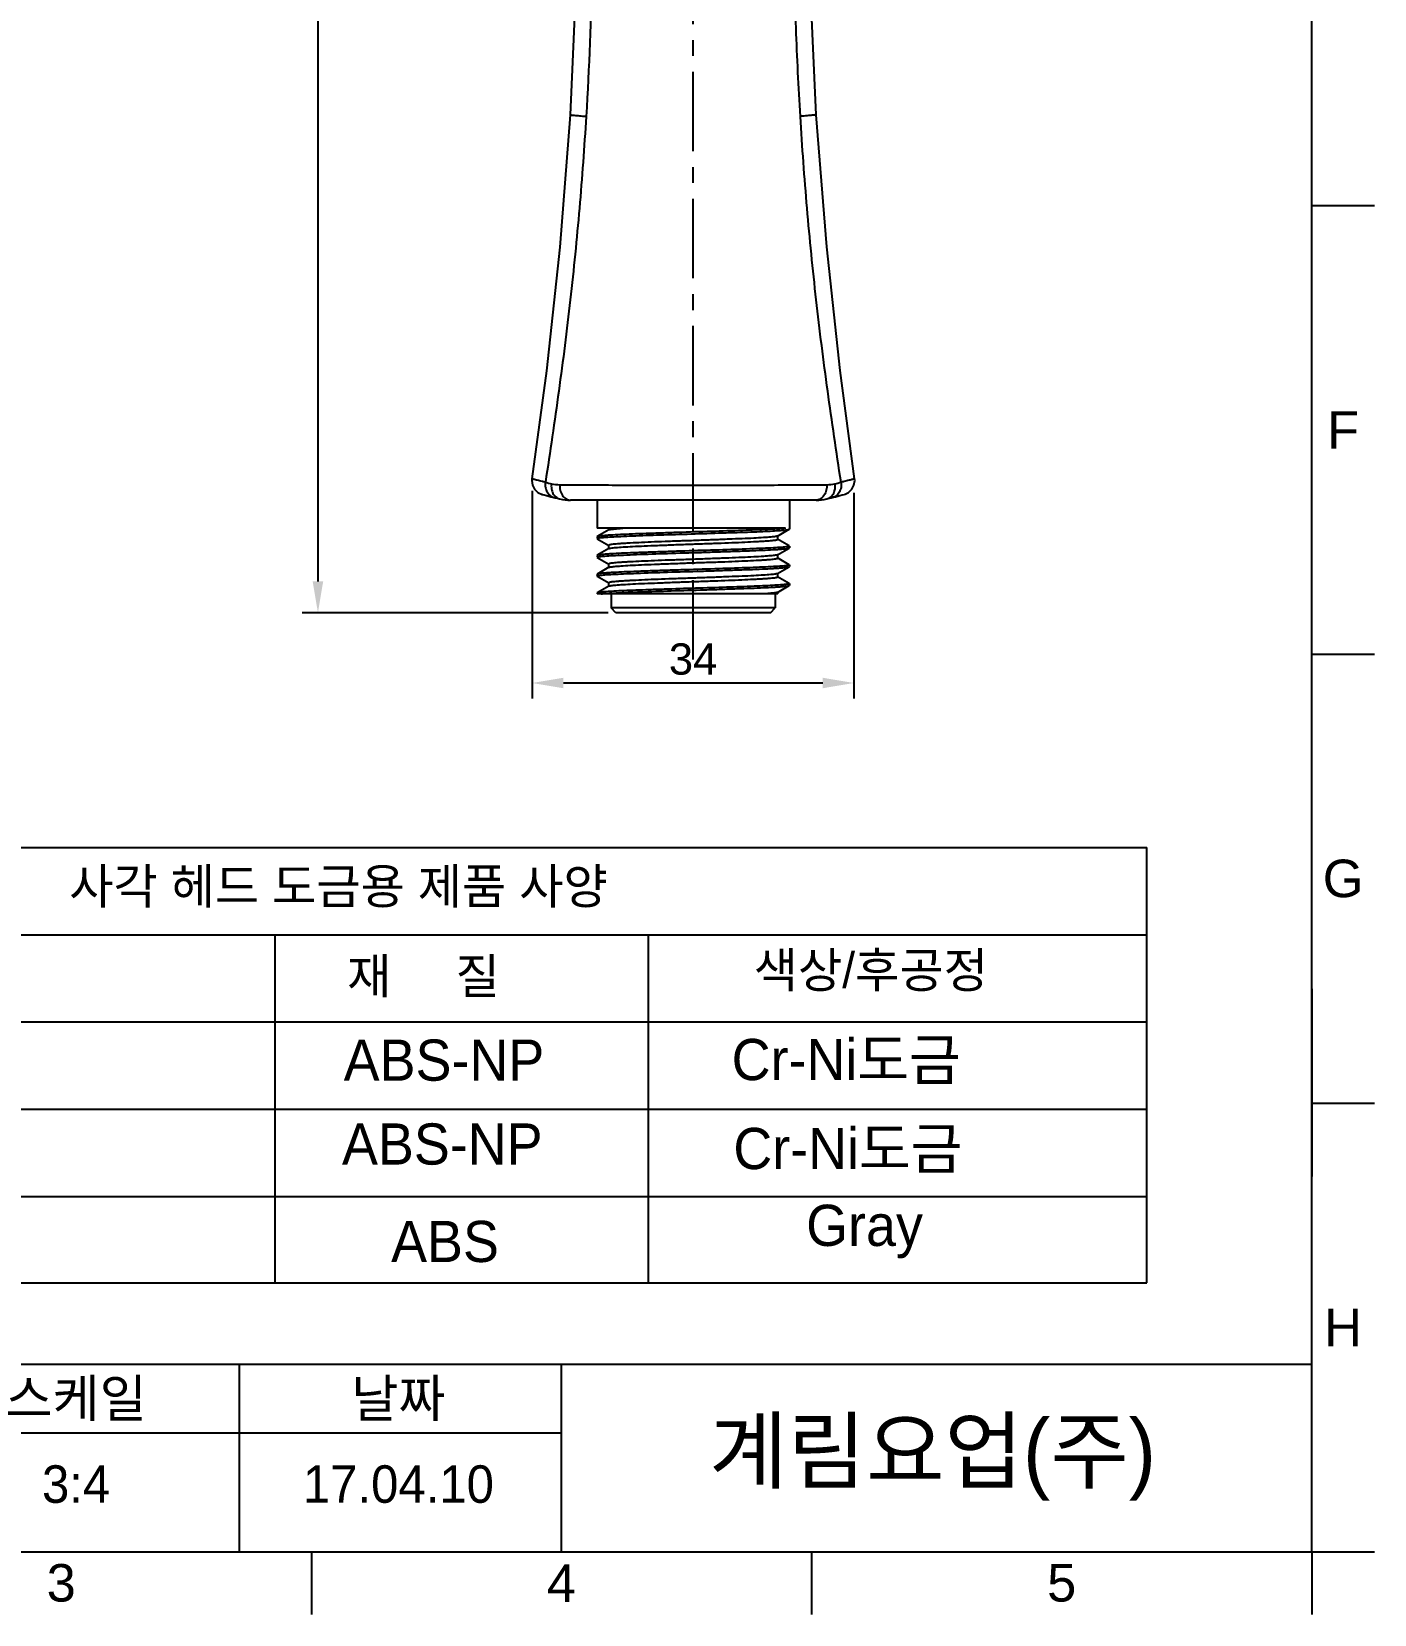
# Model space of a CAD drawing. Header units: millimetres. Extents: x 3631 to 3841, y 294 to 591.
# Drawn here: x 3733.2 to 3840.6, y 293.5 to 420 of the extents above; entities that cross this region are included whole.
import ezdxf

# ---------------------------------------------------------------- set-up
doc = ezdxf.new("R2010")
doc.units = ezdxf.units.MM
doc.header["$LTSCALE"] = 0.1
doc.linetypes.add('CENTERX2', pattern=[101.6, 63.5, -12.7, 12.7, -12.7])
for name, color, linetype in [('CENTER', 1, 'CENTERX2'), ('DIM', 3, 'Continuous'), ('FORM', 7, 'Continuous'), ('Layer 1', 7, 'Continuous'), ('TEXT', 2, 'Continuous')]:
    doc.layers.add(name, color=color, linetype=linetype)
doc.styles.get("Standard").update_dxf_attribs({"font": 'arial.ttf'})
doc.dimstyles.new('ISO-25', dxfattribs={"dimtxt": 2.5, "dimasz": 2.5, "dimexe": 1.25, "dimexo": 0.625, "dimtad": 1, "dimlfac": 1.333333, "dimtxsty": 'Standard', "dimcen": 2.5, "dimadec": 0, "dimazin": 0, "dimtfac": 1, "dimtmove": 0, "dimatfit": 3, "dimfxl": 0, "dimarcsym": 0})

# ---------------------------------------------------------------- blocks, each defined once
blk = doc.blocks.new('*D72')
at = {"layer": 'Defpoints', "color": 0}
for p in [(3773.25, 383.97), (3798.98, 383.78), (3798.98, 367.97)]:
    blk.add_point(p, dxfattribs=at)
at = {"layer": 'DIM', "color": 0, "lineweight": -2}
for p, q in [((3773.25, 383.34), (3773.25, 366.72)), ((3798.98, 383.16), (3798.98, 366.72)), ((3775.75, 367.97), (3796.48, 367.97))]:
    blk.add_line(p, q, dxfattribs=at)
at = {"layer": 'DIM', "color": 0}
for points in [[(3775.75, 368.39), (3775.75, 367.55), (3773.25, 367.97)], [(3796.48, 368.39), (3796.48, 367.55), (3798.98, 367.97)]]:
    blk.add_solid(points, dxfattribs=at)
at = {"layer": 'DIM', "color": 0, "insert": (3786.12, 369.87), "char_height": 2.5, "attachment_point": 5}
blk.add_mtext('34', dxfattribs=at)
blk = doc.blocks.new('*D74')
at = {"layer": 'Defpoints', "color": 0}
for p in [(3786.12, 534.25), (3756.12, 373.59), (3779.94, 373.59)]:
    blk.add_point(p, dxfattribs=at)
at = {"layer": 'DIM', "color": 0, "lineweight": -2}
for p, q in [((3785.49, 534.25), (3754.87, 534.25)), ((3756.12, 531.75), (3756.12, 376.09)), ((3779.32, 373.59), (3754.87, 373.59))]:
    blk.add_line(p, q, dxfattribs=at)
at = {"layer": 'DIM', "color": 0}
for points in [[(3755.7, 531.75), (3756.54, 531.75), (3756.12, 534.25)], [(3755.7, 376.09), (3756.54, 376.09), (3756.12, 373.59)]]:
    blk.add_solid(points, dxfattribs=at)
at = {"layer": 'DIM', "color": 0, "insert": (3754.24, 453.92), "char_height": 2.5, "attachment_point": 5, "rotation": 90}
blk.add_mtext('214', dxfattribs=at)

msp = doc.modelspace()

# ---------------------------------------------------------------- linework, layer by layer
at = {"color": 7, "linetype": 'Continuous'}
for p, q in [((3773.231, 384.3016), (3773.231, 384.3018)), ((3774.064, 383.0454), (3774.0484, 383.0496)), ((3774.0661, 383.0449), (3774.0645, 383.0453)), ((3795.9477, 382.5925), (3776.3153, 382.5925)), ((3778.444, 382.5925), (3778.444, 380.3425)), ((3793.819, 382.5925), (3793.819, 380.2694)), ((3798.2105, 383.0485), (3798.1953, 383.0444)), ((3778.4541, 379.6768), (3778.444, 379.6654)), ((3778.444, 379.6654), (3778.444, 379.5194)), ((3793.5062, 380.3425), (3778.4445, 380.3425)), ((3779.393, 380.2205), (3778.4541, 379.6776)), ((3779.3815, 380.2069), (3779.3815, 380.3425)), ((3792.8699, 379.7145), (3793.8089, 380.2574)), ((3792.8815, 379.4538), (3792.8815, 379.7295)), ((3793.8089, 380.2581), (3793.819, 380.2694)), ((3778.444, 379.5194), (3778.4442, 379.5211)), ((3778.4541, 379.5074), (3779.393, 378.9645)), ((3779.393, 378.7205), (3778.4541, 378.1776)), ((3779.3815, 378.7069), (3779.3815, 378.9798)), ((3793.8089, 378.9276), (3792.8699, 379.4705)), ((3792.8699, 378.2145), (3793.8089, 378.7574)), ((3793.8089, 378.7606), (3793.819, 378.7731)), ((3793.819, 378.914), (3793.8188, 378.9124)), ((3793.819, 378.914), (3793.819, 378.7731)), ((3778.4541, 378.1756), (3778.444, 378.1637)), ((3778.444, 378.1637), (3778.444, 378.0194)), ((3778.444, 378.0194), (3778.4442, 378.0212)), ((3778.4541, 378.0074), (3779.393, 377.4645)), ((3779.393, 377.2205), (3778.4541, 376.6776)), ((3779.3815, 377.2068), (3779.3815, 377.4814)), ((3793.8089, 377.4276), (3792.8699, 377.9705)), ((3792.8699, 376.7145), (3793.8089, 377.2574)), ((3792.8815, 377.9536), (3792.8815, 378.2281)), ((3793.8089, 377.2593), (3793.819, 377.2713)), ((3793.819, 377.4156), (3793.8188, 377.4138)), ((3793.819, 377.4156), (3793.819, 377.2713)), ((3778.4541, 376.6744), (3778.444, 376.6619)), ((3778.444, 376.6619), (3778.444, 376.521)), ((3778.444, 376.521), (3778.4442, 376.5227)), ((3778.4541, 376.5074), (3779.393, 375.9645)), ((3779.3815, 375.7055), (3779.3815, 375.9781)), ((3793.8089, 375.9276), (3792.8699, 376.4705)), ((3792.8815, 376.4552), (3792.8815, 376.7281)), ((3793.819, 375.9156), (3793.8188, 375.9139)), ((3793.819, 375.9156), (3793.819, 375.7695)), ((3778.4541, 375.1745), (3778.444, 375.1621)), ((3778.444, 375.1621), (3778.444, 375.0925)), ((3792.8815, 375.0925), (3778.4442, 375.0925)), ((3779.393, 375.7205), (3778.4541, 375.1776)), ((3779.569, 375.0925), (3779.569, 373.9675)), ((3792.694, 375.0925), (3792.694, 373.9675)), ((3792.8699, 375.2145), (3793.8089, 375.7574)), ((3792.8815, 375.0925), (3792.8815, 375.2283)), ((3793.8089, 375.7581), (3793.819, 375.7695)), ((3792.694, 373.9675), (3779.569, 373.9675)), ((3779.944, 373.5925), (3779.569, 373.9675)), ((3792.319, 373.5925), (3779.944, 373.5925)), ((3792.319, 373.5925), (3792.694, 373.9675))]:
    msp.add_line(p, q, dxfattribs=at)
for points in [[(3795.9667, 413.4021), (3795.5375, 422.8671), (3795.4526, 431.556), (3795.6373, 439.3969), (3795.9977, 446.5411), (3796.5418, 453.0917), (3797.325, 459.1246), (3798.4753, 464.6446), (3800.1291, 469.2502)], [(3774.751, 460.206), (3775.7769, 452.4928), (3776.4175, 443.8907), (3776.7633, 434.5442), (3776.7567, 424.3293), (3776.2923, 413.4019)], [(3776.2923, 413.4019), (3775.4551, 402.8147), (3774.3871, 392.938), (3773.2293, 384.3012)], [(3799.0295, 384.3002), (3797.869, 392.9601), (3796.8021, 402.8375), (3795.9667, 413.4021)], [(3773.231, 384.3018), (3773.2187, 384.1474), (3773.2748, 383.7838), (3773.4447, 383.4584), (3773.7104, 383.2051), (3774.0441, 383.0506)], [(3798.2146, 383.0495), (3798.5483, 383.2039), (3798.814, 383.4573), (3798.9839, 383.7827), (3799.04, 384.1464), (3799.0277, 384.3006)]]:
    msp.add_lwpolyline(points, dxfattribs=at)
for centre, radius, start, end in [((3784.9143, 428.3002), 45.5354, 256.540286, 257.165578), ((3775.4873, 386.918), 3.093, 257.149179, 269.475518), ((3796.7762, 386.918), 3.0929, 270.521884, 282.850904), ((3786.8329, 430.5065), 47.8012, 282.850279, 283.442514), ((3796.1129, 383.6828), 1.3689, 4.427182, 9.237704), ((3786.1315, 427.6933), 46.25, 254.855411, 256.645889), ((3776.3153, 386.3425), 3.75, 256.645889, 270), ((3795.9477, 386.3425), 3.75, 270, 283.354111), ((3786.1315, 427.6933), 46.25, 283.354111, 285.139368)]:
    msp.add_arc(centre, radius, start, end, dxfattribs=at)
for points, knots in [([(3794.696, 413.2692), (3794.5545, 415.6231), (3794.3215, 420.3344), (3794.171, 427.4083), (3794.2221, 434.4835), (3794.4303, 440.3758), (3794.6862, 445.085), (3794.9309, 448.6137), (3795.2356, 452.1378), (3795.5544, 455.0684), (3795.8505, 457.4075), (3796.0982, 459.1572), (3796.3732, 460.9015), (3796.6883, 462.6369), (3797.0862, 464.3535), (3797.6255, 466.0264), (3798.2786, 467.6499), (3798.778, 468.7014), (3799.0428, 469.2177)], [0, 0, 0, 0, 0.12517205, 0.25034418, 0.37551433, 0.50067827, 0.56325863, 0.62583752, 0.68841873, 0.75100405, 0.78229085, 0.81356157, 0.84480458, 0.87601338, 0.90717064, 0.93825502, 0.96920475, 1, 1, 1, 1]), ([(3775.9807, 460.2835), (3776.2952, 458.3419), (3776.8032, 454.4386), (3777.3521, 448.5656), (3777.7239, 442.6842), (3777.9657, 436.8024), (3778.0761, 430.9179), (3778.0362, 423.0701), (3777.8036, 417.1861), (3777.5653, 413.2694)], [0, 0, 0, 0, 0.125228, 0.25048662, 0.3754979, 0.50038184, 0.6252544, 0.75017544, 1, 1, 1, 1]), ([(3777.5648, 413.2695), (3777.4157, 410.8199), (3777.0577, 405.9262), (3776.4511, 399.8238), (3775.8687, 394.955), (3775.2196, 390.0894), (3774.6798, 386.4459), (3774.3136, 384.0158)], [0, 0, 0, 0, 0.25004208, 0.49987377, 0.62473749, 0.74962078, 1, 1, 1, 1]), ([(3776.2923, 413.4019), (3776.2922, 413.3999), (3776.3016, 413.3969), (3776.3146, 413.3931), (3776.3414, 413.3882), (3776.3766, 413.3827), (3776.423, 413.3765), (3776.5054, 413.3664), (3776.6342, 413.3526), (3776.8178, 413.3345), (3777.0379, 413.3143), (3777.2911, 413.2923), (3777.4706, 413.2772), (3777.5653, 413.2694)], [0, 0, 0, 0, 0.00475526, 0.01699648, 0.03716145, 0.06537579, 0.10172465, 0.14628193, 0.26002227, 0.40487542, 0.5782339, 0.77748153, 1, 1, 1, 1]), ([(3795.9667, 413.4021), (3795.9668, 413.4001), (3795.9575, 413.397), (3795.9444, 413.3932), (3795.9178, 413.3883), (3795.8641, 413.3799), (3795.7693, 413.3681), (3795.6258, 413.3525), (3795.4426, 413.3344), (3795.2231, 413.3142), (3794.9704, 413.2921), (3794.7913, 413.277), (3794.6968, 413.2692)], [0, 0, 0, 0, 0.0047704, 0.01701476, 0.03717907, 0.06538985, 0.14627734, 0.25999165, 0.40482567, 0.5781787, 0.77744084, 1, 1, 1, 1]), ([(3797.9471, 384.0153), (3797.5806, 386.4452), (3797.0409, 390.0887), (3796.3929, 394.9544), (3795.8115, 399.8232), (3795.2055, 405.9258), (3794.8468, 410.8196), (3794.6971, 413.2692)], [0, 0, 0, 0, 0.25037507, 0.37525453, 0.5001156, 0.74994884, 1, 1, 1, 1]), ([(3774.3142, 384.0168), (3774.231, 384.0364), (3774.075, 384.0735), (3773.8573, 384.1272), (3773.6717, 384.1744), (3773.5187, 384.2142), (3773.3991, 384.2468), (3773.3199, 384.2692), (3773.2742, 384.2839), (3773.2514, 384.2912), (3773.2394, 384.297), (3773.2315, 384.2996), (3773.2311, 384.3015)], [0, 0, 0, 0, 0.2287969, 0.42917323, 0.60031175, 0.74148119, 0.852299, 0.93247431, 0.96098693, 0.98173702, 0.994706, 1, 1, 1, 1]), ([(3774.3148, 384.0157), (3774.2935, 383.8818), (3774.292, 383.6113), (3774.4172, 383.2364), (3774.6574, 382.9438), (3774.8794, 382.8328), (3774.993, 382.8046)], [0, 0, 0, 0, 0.2684942, 0.52564917, 0.76805991, 1, 1, 1, 1]), ([(3774.7994, 383.9025), (3774.7775, 383.7678), (3774.7735, 383.497), (3774.8911, 383.1218), (3775.1219, 382.8294), (3775.3389, 382.7201), (3775.4492, 382.6939)], [0, 0, 0, 0, 0.27321596, 0.53238869, 0.77296481, 1, 1, 1, 1]), ([(3775.4591, 383.825), (3775.4483, 383.6776), (3775.4715, 383.3718), (3775.6446, 382.9583), (3775.9447, 382.6635), (3776.2005, 382.5925), (3776.3154, 382.5925)], [0, 0, 0, 0, 0.26688479, 0.5439832, 0.79269058, 1, 1, 1, 1]), ([(3775.459, 383.825), (3777.0553, 383.8103), (3780.6116, 383.7917), (3786.129, 383.7822), (3791.6479, 383.7917), (3795.2067, 383.8103), (3796.8044, 383.8251)], [0, 0, 0, 0, 0.22435988, 0.49981902, 0.77544979, 1, 1, 1, 1]), ([(3796.8044, 383.8252), (3796.8152, 383.6777), (3796.792, 383.372), (3796.6188, 382.9583), (3796.3186, 382.6635), (3796.0626, 382.5925), (3795.9477, 382.5925)], [0, 0, 0, 0, 0.26681254, 0.54387538, 0.79261487, 1, 1, 1, 1]), ([(3796.8138, 382.6939), (3796.9165, 382.7183), (3797.1184, 382.8157), (3797.3431, 383.0756), (3797.4724, 383.4141), (3797.4875, 383.6629), (3797.4778, 383.7885)], [0, 0, 0, 0, 0.22853641, 0.46907847, 0.72718316, 1, 1, 1, 1]), ([(3797.9462, 384.0162), (3797.9676, 383.8822), (3797.9692, 383.6115), (3797.844, 383.2362), (3797.6037, 382.9434), (3797.3815, 382.8323), (3797.2677, 382.8041)], [0, 0, 0, 0, 0.2684636, 0.52560933, 0.76803778, 1, 1, 1, 1]), ([(3799.0276, 384.3003), (3799.027, 384.2984), (3799.0191, 384.2959), (3799.0068, 384.29), (3798.9838, 384.2827), (3798.9378, 384.2681), (3798.8583, 384.2456), (3798.7385, 384.213), (3798.5856, 384.1732), (3798.4005, 384.1262), (3798.1838, 384.0728), (3798.0288, 384.0357), (3797.9462, 384.0162)], [0, 0, 0, 0, 0.00545252, 0.01862776, 0.03961488, 0.06838419, 0.14907904, 0.26030761, 0.4016388, 0.57256498, 0.77230191, 1, 1, 1, 1]), ([(3793.5062, 380.3425), (3793.3429, 380.3234), (3792.945, 380.2929), (3791.8985, 380.2392), (3790.196, 380.1657), (3787.8352, 380.0882), (3785.6836, 380.0286), (3783.9363, 379.9662), (3782.6997, 379.9244), (3781.568, 379.8874), (3780.5762, 379.8482), (3779.8515, 379.8105), (3779.3642, 379.7789), (3779.0745, 379.7578), (3778.8392, 379.7379), (3778.659, 379.7199), (3778.5375, 379.7011), (3778.4735, 379.6886), (3778.4542, 379.6774)], [0, 0, 0, 0, 0.03272302, 0.07940127, 0.20858479, 0.37191823, 0.54956865, 0.6370163, 0.7199594, 0.79585582, 0.86238797, 0.91753275, 0.94029592, 0.95960958, 0.97532568, 0.98733678, 0.99555726, 1, 1, 1, 1]), ([(3778.6343, 379.5763), (3778.7613, 379.5956), (3779.0818, 379.6255), (3779.655, 379.6608), (3780.4055, 379.6959), (3781.6971, 379.7522), (3783.5669, 379.8233), (3785.969, 379.8853), (3788.0281, 379.9585), (3789.6167, 380.0123), (3790.6865, 380.0475), (3791.6314, 380.0846), (3792.4257, 380.1247), (3793.0473, 380.1659), (3793.4017, 380.1941), (3793.5468, 380.21)], [0, 0, 0, 0, 0.02581817, 0.06463154, 0.11541912, 0.17680914, 0.32443226, 0.49144771, 0.65969121, 0.73850927, 0.81087254, 0.87479941, 0.9285544, 0.97067406, 1, 1, 1, 1]), ([(3792.7137, 379.6778), (3792.5875, 379.6588), (3792.265, 379.6291), (3791.6854, 379.5845), (3790.9213, 379.5409), (3789.9983, 379.5004), (3788.9471, 379.4611), (3787.8027, 379.4166), (3786.6029, 379.3693), (3785.3873, 379.3273), (3784.1963, 379.2887), (3783.0696, 379.2469), (3782.0446, 379.2008), (3781.2697, 379.1629), (3780.7257, 379.134), (3780.3828, 379.1141), (3780.0876, 379.094), (3779.8428, 379.0727), (3779.6498, 379.0506), (3779.5113, 379.0295), (3779.4284, 379.01), (3779.3912, 378.9946), (3779.3815, 378.9842), (3779.3815, 378.9798)], [0, 0, 0, 0, 0.02864514, 0.07264157, 0.13054261, 0.20044092, 0.28003838, 0.36670243, 0.45755717, 0.54959216, 0.63976056, 0.72507617, 0.80271517, 0.87010389, 0.89924259, 0.92501244, 0.94721074, 0.96565096, 0.98019919, 0.99074458, 0.9972437, 0.99902482, 1, 1, 1, 1]), ([(3779.3931, 380.2205), (3779.4055, 380.2277), (3779.4424, 380.2383), (3779.5114, 380.252), (3779.6091, 380.2659), (3779.7942, 380.2872), (3780.0927, 380.3136), (3780.3494, 380.3325), (3780.495, 380.3425)], [0, 0, 0, 0, 0.03864941, 0.10214012, 0.19087049, 0.30463932, 0.60570984, 1, 1, 1, 1]), ([(3792.8699, 379.7156), (3792.8531, 379.7057), (3792.7998, 379.6925), (3792.7474, 379.6829), (3792.7137, 379.6778)], [0, 0, 0, 0, 0.36385076, 1, 1, 1, 1]), ([(3793.5468, 380.21), (3793.6053, 380.2164), (3793.6826, 380.2251), (3793.7695, 380.2428), (3793.7988, 380.2516), (3793.8088, 380.2574)], [0, 0, 0, 0, 0.66130833, 0.87039413, 1, 1, 1, 1]), ([(3778.4524, 379.5308), (3778.4534, 379.5315), (3778.4554, 379.5327), (3778.4574, 379.5339), (3778.4585, 379.5345)], [0, 0, 0, 0, 0.47503402, 1, 1, 1, 1]), ([(3793.6278, 378.8586), (3793.4874, 378.8377), (3793.1294, 378.8052), (3792.4859, 378.7678), (3791.6391, 378.7294), (3790.1877, 378.6668), (3788.1118, 378.5952), (3785.9287, 378.5368), (3784.1382, 378.4733), (3782.8621, 378.4298), (3781.6905, 378.3916), (3780.6612, 378.352), (3779.9078, 378.3138), (3779.4007, 378.2813), (3779.0991, 378.2598), (3778.8542, 378.2395), (3778.6666, 378.2212), (3778.5405, 378.2011), (3778.474, 378.1877), (3778.4542, 378.1759)], [0, 0, 0, 0, 0.02803438, 0.07090464, 0.12728442, 0.19538678, 0.35774667, 0.5373807, 0.62656027, 0.71149803, 0.78947345, 0.85799596, 0.91488847, 0.93839306, 0.95833876, 0.97456657, 0.98696213, 0.9954361, 1, 1, 1, 1]), ([(3778.4585, 379.5345), (3778.4781, 379.5449), (3778.5375, 379.5597), (3778.5965, 379.5705), (3778.6343, 379.5763)], [0, 0, 0, 0, 0.36690922, 1, 1, 1, 1]), ([(3778.6359, 378.0765), (3778.7764, 378.0978), (3779.1348, 378.1297), (3779.7787, 378.1672), (3780.6257, 378.2057), (3782.0773, 378.2683), (3784.1531, 378.3399), (3786.336, 378.3983), (3788.1262, 378.4617), (3789.402, 378.5052), (3790.5733, 378.5435), (3791.6024, 378.5829), (3792.3556, 378.6212), (3792.8626, 378.6538), (3793.1641, 378.6751), (3793.4089, 378.6952), (3793.5965, 378.7136), (3793.7226, 378.7344), (3793.789, 378.7486), (3793.8088, 378.7607)], [0, 0, 0, 0, 0.02806803, 0.07096414, 0.12736304, 0.19547713, 0.35784041, 0.53745599, 0.62662114, 0.71154208, 0.78950019, 0.85800641, 0.91488507, 0.93838366, 0.95832363, 0.97454632, 0.98694004, 0.9954203, 1, 1, 1, 1]), ([(3779.3931, 378.7205), (3779.4099, 378.7302), (3779.4629, 378.7428), (3779.515, 378.7521), (3779.5486, 378.757)], [0, 0, 0, 0, 0.36350868, 1, 1, 1, 1]), ([(3779.5486, 378.757), (3779.6746, 378.7757), (3779.9967, 378.8059), (3780.576, 378.8504), (3781.3398, 378.894), (3782.2626, 378.9345), (3783.3137, 378.9738), (3784.4582, 379.0183), (3785.6581, 379.0656), (3786.8739, 379.1076), (3788.0652, 379.1462), (3789.1922, 379.1881), (3790.2175, 379.2342), (3790.9926, 379.272), (3791.5368, 379.3009), (3791.8798, 379.3208), (3792.1751, 379.341), (3792.42, 379.3624), (3792.613, 379.3846), (3792.7515, 379.4053), (3792.8345, 379.4242), (3792.8718, 379.4392), (3792.8815, 379.4495), (3792.8815, 379.4538)], [0, 0, 0, 0, 0.02860568, 0.07257179, 0.13045066, 0.20033522, 0.27992621, 0.36659174, 0.45745603, 0.54950472, 0.63968998, 0.72502612, 0.80268702, 0.87009512, 0.89924219, 0.92501985, 0.94722544, 0.96567281, 0.98022645, 0.99077073, 0.99725903, 0.99903152, 1, 1, 1, 1]), ([(3793.8057, 378.8998), (3793.7862, 378.8893), (3793.7259, 378.875), (3793.6662, 378.8643), (3793.6278, 378.8586)], [0, 0, 0, 0, 0.3629171, 1, 1, 1, 1]), ([(3793.8115, 378.9034), (3793.8107, 378.9028), (3793.8087, 378.9015), (3793.8067, 378.9004), (3793.8057, 378.8998)], [0, 0, 0, 0, 0.47375868, 1, 1, 1, 1]), ([(3778.4521, 378.0306), (3778.453, 378.0313), (3778.455, 378.0326), (3778.457, 378.0337), (3778.4581, 378.0343)], [0, 0, 0, 0, 0.47463452, 1, 1, 1, 1]), ([(3793.6275, 377.3586), (3793.4871, 377.3372), (3793.1289, 377.3054), (3792.4853, 377.2678), (3791.6384, 377.2294), (3790.1869, 377.1668), (3788.1111, 377.0951), (3785.9281, 377.0367), (3784.1376, 376.9733), (3782.8617, 376.9298), (3781.6902, 376.8915), (3780.6609, 376.8521), (3779.9077, 376.8138), (3779.4006, 376.7812), (3779.099, 376.7599), (3778.8541, 376.7398), (3778.6665, 376.7214), (3778.5403, 376.7006), (3778.474, 376.6864), (3778.4542, 376.6743)], [0, 0, 0, 0, 0.02804635, 0.07092455, 0.12731043, 0.19541629, 0.35777477, 0.53739944, 0.62657262, 0.71150282, 0.78947061, 0.857986, 0.91487258, 0.93837453, 0.95831734, 0.97454248, 0.98693812, 0.99541965, 1, 1, 1, 1]), ([(3778.4581, 378.0343), (3778.4777, 378.0449), (3778.5379, 378.0598), (3778.5976, 378.0707), (3778.6359, 378.0765)], [0, 0, 0, 0, 0.36542386, 1, 1, 1, 1]), ([(3778.6354, 376.5764), (3778.7759, 376.5973), (3779.134, 376.6298), (3779.7776, 376.6672), (3780.6245, 376.7056), (3782.0759, 376.7682), (3784.1518, 376.8398), (3786.3348, 376.8982), (3788.1253, 376.9617), (3789.4012, 377.0052), (3790.5727, 377.0434), (3791.602, 377.0829), (3792.3553, 377.1212), (3792.8624, 377.1537), (3793.1639, 377.1752), (3793.4088, 377.1955), (3793.5964, 377.2138), (3793.7225, 377.2339), (3793.7889, 377.2473), (3793.8088, 377.2591)], [0, 0, 0, 0, 0.02804473, 0.07092347, 0.12730964, 0.1954163, 0.35777867, 0.53740872, 0.62658451, 0.71151781, 0.78948865, 0.8580067, 0.91489532, 0.93839826, 0.9583426, 0.97456913, 0.98696364, 0.99543677, 1, 1, 1, 1]), ([(3792.7129, 378.1777), (3792.5865, 378.1591), (3792.2638, 378.1289), (3791.6838, 378.0844), (3790.9194, 378.0408), (3789.9963, 378.0004), (3788.9451, 377.961), (3787.8007, 377.9166), (3786.6011, 377.8692), (3785.3857, 377.8273), (3784.1949, 377.7887), (3783.0685, 377.7468), (3782.0438, 377.7007), (3781.2691, 377.6629), (3780.7253, 377.634), (3780.3825, 377.6141), (3780.0874, 377.594), (3779.8427, 377.5725), (3779.6498, 377.5503), (3779.5114, 377.5296), (3779.4285, 377.5108), (3779.3912, 377.496), (3779.3815, 377.4857), (3779.3815, 377.4814)], [0, 0, 0, 0, 0.02868477, 0.07271475, 0.13064087, 0.20055696, 0.2801647, 0.36683165, 0.45768318, 0.54971054, 0.63986786, 0.7251698, 0.80279423, 0.87016943, 0.89930182, 0.92506592, 0.94725957, 0.96569689, 0.9802423, 0.99077997, 0.99726265, 0.99903283, 1, 1, 1, 1]), ([(3779.3931, 377.2205), (3779.41, 377.2303), (3779.4636, 377.243), (3779.5162, 377.2523), (3779.5501, 377.2573)], [0, 0, 0, 0, 0.36311099, 1, 1, 1, 1]), ([(3779.5501, 377.2573), (3779.6765, 377.2759), (3779.9992, 377.3061), (3780.5793, 377.3506), (3781.3437, 377.3942), (3782.2668, 377.4346), (3783.3181, 377.474), (3784.4624, 377.5184), (3785.6621, 377.5658), (3786.8774, 377.6077), (3788.0681, 377.6463), (3789.1946, 377.6882), (3790.2193, 377.7342), (3790.9939, 377.7721), (3791.5377, 377.801), (3791.8805, 377.8208), (3792.1756, 377.841), (3792.4203, 377.8625), (3792.6132, 377.8846), (3792.7516, 377.9054), (3792.8345, 377.9241), (3792.8718, 377.939), (3792.8815, 377.9493), (3792.8815, 377.9536)], [0, 0, 0, 0, 0.02868776, 0.07272031, 0.13064829, 0.20056557, 0.28017404, 0.36684126, 0.45769253, 0.54971917, 0.63987539, 0.72517601, 0.80279913, 0.87017299, 0.8993048, 0.92506827, 0.94726136, 0.96569816, 0.98024305, 0.99078036, 0.99726271, 0.99903276, 1, 1, 1, 1]), ([(3792.8699, 378.2145), (3792.8529, 378.2047), (3792.7994, 378.192), (3792.7469, 378.1827), (3792.7129, 378.1777)], [0, 0, 0, 0, 0.36312437, 1, 1, 1, 1]), ([(3793.8048, 377.4007), (3793.7852, 377.3901), (3793.7252, 377.3752), (3793.6657, 377.3643), (3793.6275, 377.3586)], [0, 0, 0, 0, 0.36572925, 1, 1, 1, 1]), ([(3793.8108, 377.4043), (3793.8099, 377.4037), (3793.8079, 377.4024), (3793.8059, 377.4012), (3793.8048, 377.4007)], [0, 0, 0, 0, 0.47463985, 1, 1, 1, 1]), ([(3778.4514, 376.5316), (3778.4523, 376.5322), (3778.4542, 376.5335), (3778.4562, 376.5346), (3778.4572, 376.5352)], [0, 0, 0, 0, 0.47374224, 1, 1, 1, 1]), ([(3778.4572, 376.5352), (3778.4767, 376.5458), (3778.5372, 376.56), (3778.5969, 376.5707), (3778.6354, 376.5764)], [0, 0, 0, 0, 0.36268463, 1, 1, 1, 1]), ([(3793.6264, 375.8584), (3793.499, 375.8391), (3793.1779, 375.8093), (3792.6043, 375.774), (3791.8538, 375.739), (3790.5632, 375.6827), (3788.6954, 375.6117), (3786.2961, 375.5497), (3784.2393, 375.4766), (3782.6523, 375.4229), (3781.5832, 375.3877), (3780.6384, 375.3507), (3779.8438, 375.3106), (3779.2212, 375.2691), (3778.8657, 375.242), (3778.7201, 375.2258)], [0, 0, 0, 0, 0.02590047, 0.06476287, 0.11556722, 0.17694533, 0.32447889, 0.49135506, 0.65947507, 0.73825312, 0.81060045, 0.87454287, 0.92834852, 0.97055357, 1, 1, 1, 1]), ([(3792.7137, 376.6778), (3792.5875, 376.6592), (3792.2651, 376.629), (3791.6855, 376.5845), (3790.9214, 376.5409), (3789.9985, 376.5004), (3788.9472, 376.4611), (3787.8028, 376.4166), (3786.603, 376.3693), (3785.3874, 376.3273), (3784.1964, 376.2887), (3783.0696, 376.2469), (3782.0446, 376.2008), (3781.2697, 376.163), (3780.7257, 376.134), (3780.3828, 376.114), (3780.0876, 376.0939), (3779.8428, 376.0728), (3779.6498, 376.051), (3779.5112, 376.0294), (3779.4283, 376.0091), (3779.3912, 375.993), (3779.3815, 375.9825), (3779.3815, 375.9781)], [0, 0, 0, 0, 0.02864059, 0.07263323, 0.1305299, 0.2004247, 0.2800188, 0.36667899, 0.45753033, 0.54956281, 0.63972878, 0.72504161, 0.80267825, 0.87006509, 0.899203, 0.92497214, 0.9471693, 0.96560765, 0.98015528, 0.99070655, 0.997223, 0.99901618, 1, 1, 1, 1]), ([(3779.5497, 375.7572), (3779.6759, 375.7763), (3779.9985, 375.8059), (3780.5783, 375.8505), (3781.3426, 375.8941), (3782.2656, 375.9346), (3783.3168, 375.9739), (3784.4612, 376.0184), (3785.6609, 376.0657), (3786.8764, 376.1077), (3788.0673, 376.1463), (3789.1939, 376.1881), (3790.2188, 376.2342), (3790.9936, 376.2721), (3791.5375, 376.301), (3791.8803, 376.3209), (3792.1754, 376.341), (3792.4202, 376.3623), (3792.6132, 376.3843), (3792.7517, 376.4055), (3792.8346, 376.425), (3792.8718, 376.4404), (3792.8815, 376.4508), (3792.8815, 376.4552)], [0, 0, 0, 0, 0.02866293, 0.07267371, 0.1305855, 0.20049086, 0.28009171, 0.36675581, 0.45760778, 0.54963772, 0.63979943, 0.72510739, 0.80273847, 0.87011965, 0.89925492, 0.92502163, 0.94721718, 0.96565508, 0.98020146, 0.99074553, 0.99724391, 0.99902486, 1, 1, 1, 1]), ([(3792.8699, 376.7144), (3792.853, 376.7047), (3792.7998, 376.6921), (3792.7475, 376.6828), (3792.7137, 376.6778)], [0, 0, 0, 0, 0.36332377, 1, 1, 1, 1]), ([(3793.8047, 375.9007), (3793.785, 375.8901), (3793.7246, 375.8751), (3793.6648, 375.8642), (3793.6264, 375.8584)], [0, 0, 0, 0, 0.36559645, 1, 1, 1, 1]), ([(3793.8107, 375.9043), (3793.8098, 375.9037), (3793.8079, 375.9024), (3793.8058, 375.9012), (3793.8047, 375.9007)], [0, 0, 0, 0, 0.47507568, 1, 1, 1, 1]), ([(3778.6367, 375.2156), (3778.5966, 375.2102), (3778.5356, 375.1997), (3778.473, 375.1859), (3778.4542, 375.1744)], [0, 0, 0, 0, 0.64715939, 1, 1, 1, 1]), ([(3778.7201, 375.2258), (3778.7127, 375.225), (3778.6849, 375.2218), (3778.657, 375.2184), (3778.6367, 375.2156)], [0, 0, 0, 0, 0.26631296, 1, 1, 1, 1]), ([(3778.762, 375.0925), (3778.9262, 375.1113), (3779.3255, 375.1417), (3780.3741, 375.1955), (3782.0778, 375.2696), (3784.4384, 375.347), (3786.5886, 375.4067), (3788.3343, 375.469), (3789.5694, 375.5108), (3790.6995, 375.5477), (3791.6899, 375.587), (3792.4135, 375.6246), (3792.9002, 375.6562), (3793.1894, 375.6772), (3793.4243, 375.6972), (3793.6043, 375.7151), (3793.7256, 375.7339), (3793.7895, 375.7463), (3793.8088, 375.7575)], [0, 0, 0, 0, 0.03289727, 0.07971545, 0.2090746, 0.37244241, 0.55001279, 0.63739629, 0.72026469, 0.79608533, 0.86254596, 0.9176278, 0.94036417, 0.9596547, 0.97535234, 0.98734962, 0.99556111, 1, 1, 1, 1]), ([(3779.3931, 375.7193), (3779.41, 375.7293), (3779.4633, 375.7425), (3779.5158, 375.7521), (3779.5497, 375.7572)], [0, 0, 0, 0, 0.36375931, 1, 1, 1, 1]), ([(3792.8699, 375.2146), (3792.8575, 375.2074), (3792.8206, 375.1967), (3792.7516, 375.1829), (3792.6539, 375.1691), (3792.4688, 375.1478), (3792.1703, 375.1214), (3791.9136, 375.1025), (3791.768, 375.0925)], [0, 0, 0, 0, 0.03866737, 0.10216697, 0.19089797, 0.30466304, 0.60572238, 1, 1, 1, 1])]:
    msp.add_open_spline(points, degree=3, knots=knots, dxfattribs=at)
for points in [[(3778.4442, 379.5211), (3778.4451, 379.5252), (3778.4489, 379.5284), (3778.4524, 379.5308)], [(3793.8188, 378.9124), (3793.818, 378.9086), (3793.8147, 378.9057), (3793.8115, 378.9034)], [(3778.4442, 378.0212), (3778.4451, 378.0252), (3778.4487, 378.0283), (3778.4521, 378.0306)], [(3793.8188, 377.4138), (3793.8179, 377.4098), (3793.8142, 377.4067), (3793.8108, 377.4043)], [(3778.4442, 376.5227), (3778.445, 376.5265), (3778.4483, 376.5294), (3778.4514, 376.5316)], [(3793.8188, 375.9139), (3793.8179, 375.9098), (3793.8141, 375.9067), (3793.8107, 375.9043)]]:
    msp.add_open_spline(points, degree=3, dxfattribs=at)
at = {"layer": 'CENTER'}
msp.add_line((3786.1315, 369.8425), (3786.1315, 481.6355), dxfattribs=at)
at = {"layer": 'FORM'}
for p, q in [((3835.5929, 298.5136), (3835.5929, 585.5136)), ((3835.5929, 406.1386), (3840.5929, 406.1386)), ((3835.5929, 370.2636), (3840.5929, 370.2636)), ((3835.5929, 343.5136), (3835.5929, 328.5136)), ((3835.5929, 334.3886), (3840.5929, 334.3886)), ((3835.5929, 313.5136), (3835.5929, 328.5136)), ((3672.5139, 313.5136), (3835.5929, 313.5136)), ((3749.8231, 313.5136), (3749.8231, 298.5136)), ((3775.5929, 298.5136), (3775.5929, 313.5136)), ((3775.5929, 298.5136), (3775.5929, 313.5136)), ((3672.5139, 308.0136), (3775.5929, 308.0136)), ((3635.5929, 298.5136), (3835.5929, 298.5136)), ((3755.5929, 298.5136), (3755.5929, 293.5136)), ((3795.5929, 298.5136), (3795.5929, 293.5136)), ((3835.5929, 298.5136), (3835.5929, 293.5136)), ((3835.5929, 298.5136), (3840.5929, 298.5136))]:
    msp.add_line(p, q, dxfattribs=at)
at = {"layer": 'Layer 1', "color": 7, "lineweight": 25}
for points in [[(3702.9092, 320.0079), (3702.9092, 354.8227), (3822.3907, 354.8227)], [(3822.3907, 320.0079), (3822.3907, 354.8227)], [(3702.9092, 347.8462), (3822.3907, 347.8462)], [(3752.6928, 320.0079), (3752.6928, 347.8462)], [(3782.5632, 320.0079), (3782.5632, 347.8462)], [(3702.9092, 340.8697), (3822.3907, 340.8697)], [(3702.9092, 333.8933), (3822.3907, 333.8933)], [(3702.9092, 326.9165), (3822.3907, 326.9165)], [(3702.9092, 320.0079), (3822.3907, 320.0079)]]:
    msp.add_lwpolyline(points, dxfattribs=at)

# ---------------------------------------------------------------- texts
at = {"layer": 'FORM', "char_height": 3, "attachment_point": 5}
for s, width, insert in [('F', 5, (3838.0929, 388.2011)), ('G', 5, (3838.0929, 352.3261)), ('H', 5, (3838.0929, 316.4511)), ('3', 40, (3735.5929, 296.0136)), ('4', 40, (3775.5929, 296.0136)), ('5', 40, (3815.5929, 296.0136))]:
    msp.add_mtext_dynamic_manual_height_columns(s, width=width, gutter_width=12.5, heights=[0], dxfattribs=dict(at, insert=insert))
at = {"layer": 'Layer 1', "color": 7, "attachment_point": 7, "rotation": 0.000001}
for s, insert, char_height in [('\\fDotum|b0|i0|c0|p34;\\W1;사각 헤드 도금용 제품 사양', (3736.233, 350.013), 2.822615), ('\\fDotum|b0|i0|c0|p34;\\W1;색상/후공정', (3790.9615, 343.3075), 2.822615), ('\\fDotum|b0|i0|c0|p34;\\W1;재     질', (3758.4497, 342.8334), 2.822615), ('\\fDotum|b0|i0|c0|p34;\\W1;ABS-NP', (3758.1785, 336.1279), 3.293059), ('\\fDotum|b0|i0|c0|p34;\\W1;Cr-Ni도금', (3789.201, 335.9242), 3.293059), ('\\fDotum|b0|i0|c0|p34;\\W1;ABS-NP', (3758.0435, 329.4221), 3.293059), ('\\fDotum|b0|i0|c0|p34;\\W1;Cr-Ni도금', (3789.336, 328.8124), 3.293059), ('\\fDotum|b0|i0|c0|p34;\\W1;Gray', (3795.1612, 321.9716), 3.293059), ('\\fDotum|b0|i0|c0|p34;\\W1;ABS', (3761.972, 321.6329), 3.293059)]:
    msp.add_mtext(s, dxfattribs=dict(at, insert=insert, char_height=char_height))
at = {"layer": 'TEXT', "linetype": 'CENTERX2', "attachment_point": 5}
for s, insert, char_height in [('{\\fHYGothic-Medium|b0|i0|c129|p18;스케일}', (3736.7846, 310.6182), 3), ('{\\fHYGothic-Medium|b0|i0|c129|p18;날짜}', (3762.5543, 310.6182), 3), ('{\\fHYGothic-Medium|b0|i0|c129|p18;계림요업(주)}', (3805.2672, 305.8431), 5), ('{\\fHYGothic-Medium|b0|i0|c129|p18;3:4}', (3736.7846, 303.9073), 3), ('{\\fHYGothic-Medium|b0|i0|c129|p18;17.04.10}', (3762.5543, 303.9073), 3)]:
    msp.add_mtext_dynamic_manual_height_columns(s, width=60, gutter_width=12.5, heights=[0], dxfattribs=dict(at, insert=insert, char_height=char_height))

# ---------------------------------------------------------------- dimensions: what is measured, and where the dimension line sits
at = {"layer": 'DIM'}
dim = msp.add_linear_dim(base=(3756.1184, 373.5925), p1=(3786.1197, 534.2513), p2=(3779.944, 373.5925), angle=90, text='214', dimstyle='ISO-25', dxfattribs=at)
dim.commit()
dim.dimension.update_dxf_attribs({"geometry": '*D74', "text_midpoint": (3754.2383, 453.9219)})
dim = msp.add_linear_dim(base=(3798.9839, 367.9697), p1=(3773.2467, 383.9656), p2=(3798.9839, 383.7827), text='34', dimstyle='ISO-25', dxfattribs=at)
dim.commit()
dim.dimension.update_dxf_attribs({"geometry": '*D72', "text_midpoint": (3786.1153, 369.872)})

doc.saveas('drawing.dxf')
